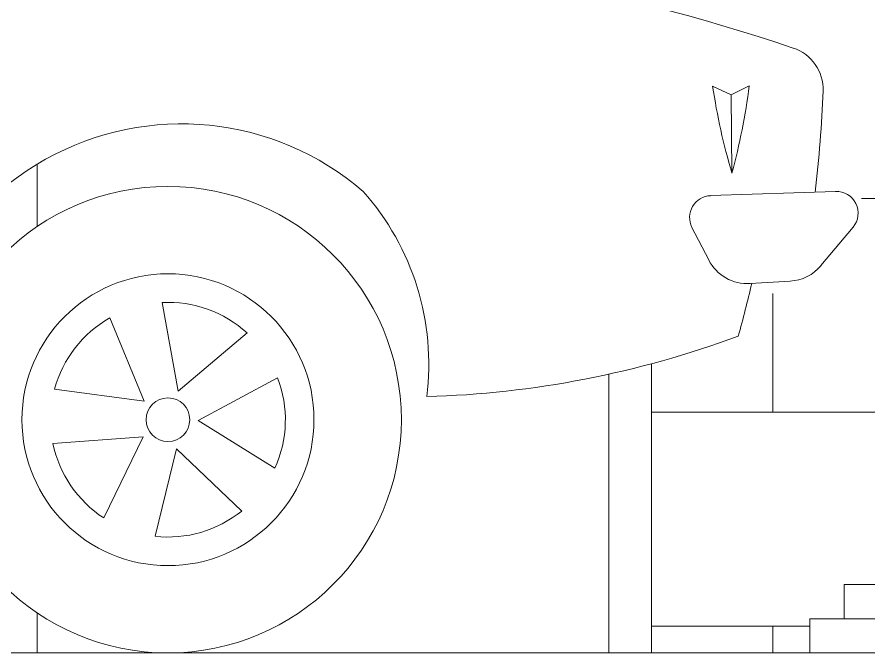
# Model space of a CAD drawing. Header units: millimetres. Extents: x 3614 to 12428, y -844 to 6844.
# Drawn here: x 5508.617 to 5509.613, y -473.775 to -473.032 of the extents above; entities that cross this region are included whole.
import ezdxf

# ---------------------------------------------------------------- set-up
doc = ezdxf.new("R2010")
doc.units = ezdxf.units.MM
doc.header["$LTSCALE"] = 40
doc.header["$MEASUREMENT"] = 0
doc.layers.add('E1', color=7, linetype='CONTINUOUS', lineweight=20)
doc.layers.add('Window', color=150, linetype='CONTINUOUS', lineweight=15)

# ---------------------------------------------------------------- blocks, each defined once
blk = doc.blocks.new('*U365')
at = {"layer": 'E1', "color": 1}
for p, q in [((180.366, 26.168), (187.511, 26.41)), ((186.677, 22.167), (188.511, 24.366)), ((179.298, 24.354), (180.253, 22.489)), ((182.623, 21.137), (184.914, 21.276))]:
    blk.add_line(p, q, dxfattribs=at)
at = {"layer": 'E1'}
for points in [[(181.582, 27.464), (181.532, 31.947), (180.481, 32.43)], [(181.582, 27.464), (181.532, 31.947), (182.572, 32.453)]]:
    blk.add_lwpolyline(points, dxfattribs=at)
for points in [[(148.991, 20.053), (149.912, 14.973), (153.851, 18.311, 0.199906)], [(142.847, 15.098), (147.963, 14.404), (146.006, 19.182, 0.199906)], [(155.603, 15.741), (151.056, 13.295), (155.448, 10.58, 0.199906)], [(145.661, 7.723), (147.902, 12.374), (142.754, 11.989, 0.199906)], [(153.545, 8.121), (149.814, 11.689), (148.589, 6.674, 0.199906)]]:
    blk.add_lwpolyline(points, format="xyb", close=True, dxfattribs=at)
for radius in [13.348, 8.351, 1.246]:
    blk.add_circle((149.329, 13.347), radius, dxfattribs=at)
at = {"layer": 'E1', "color": 1, "ltscale": 0.05}
for centre, radius, start, end in [((145.172, -84.885), 125.993, 71.52833, 102.12419), ((184.302, 32.253), 2.493, 357.932, 71.5283), ((116.554, 34.699), 70.285, 353.19423, 357.93203), ((150.096, 14.357), 15.918, 49.2263, 189.1528), ((149.403, 16.545), 14.843, 352.7285, 41.6613), ((114.248, 37.027), 70.285, 344.3985, 346.93849), ((162.473, 70.823), 56.181, 271.6865, 290.2774)]:
    blk.add_arc(centre, radius, start, end, dxfattribs=at)
at = {"layer": 'E1'}
for centre, radius, start, end in [((216.259, 37.756), 36.172, 188.4683, 196.5315), ((146.685, 36.983), 36.172, 344.7432, 352.8063), ((184.763, 23.764), 2.493, 273.4677, 320.1683)]:
    blk.add_arc(centre, radius, start, end, dxfattribs=at)
at = {"layer": 'E1', "color": 1}
for centre, radius, start, end in [((187.554, 25.164), 1.246, 320.1683, 91.939), ((180.408, 24.922), 1.246, 91.939, 207.109), ((182.472, 23.625), 2.493, 207.109, 273.4677)]:
    blk.add_arc(centre, radius, start, end, dxfattribs=at)

msp = doc.modelspace()

# ---------------------------------------------------------------- hatches: boundary and pattern name
at = {"layer": 'E1', "ltscale": 0.05}
h = msp.add_hatch(dxfattribs=at)
h.set_pattern_fill('BRICK', color=256)
h.set_pattern_definition([(0, (0, -27.99403), (0, 0.25), []), (90, (0, -27.99403), (-0.5, 0), [0.25, -0.25]), (90, (0.25, -27.99403), (-0.5, 0), [-0.25, 0.25])])
h.paths.add_polyline_path([(5509.35841, -470.68516), (5509.54341, -470.68516), (5509.54341, -470.72516), (5509.58341, -470.72516), (5509.58341, -470.76516), (5509.62341, -470.76516), (5509.62341, -473.13594), (5509.6171, -473.13496), (5509.60981, -473.12107), (5509.59741, -473.11127), (5509.57823, -473.09338), (5509.55392, -473.0844), (5509.48691, -473.05285), (5509.35841, -473.01857)])
h.paths.add_polyline_path([(5506.00341, -470.68516), (5505.81841, -470.68516), (5505.81841, -470.72516), (5505.77841, -470.72516), (5505.77841, -470.76516), (5505.73841, -470.76516), (5505.73841, -473.13594), (5505.74472, -473.13496), (5505.75201, -473.12107), (5505.76441, -473.11127), (5505.77165, -473.09338), (5505.77451, -473.04956), (5505.89979, -472.99966), (5506.00341, -472.97412)])
h.paths.add_polyline_path([(5509.35841, -473.77516), (5509.54341, -473.77516), (5509.54341, -473.73516), (5509.58341, -473.73516), (5509.58341, -473.69516), (5509.62341, -473.69516), (5509.62341, -473.13594), (5509.6171, -473.13496), (5509.61957, -473.15256), (5509.61443, -473.19886), (5509.59439, -473.2841), (5509.58757, -473.29536), (5509.55514, -473.32827), (5509.49851, -473.35572), (5509.46605, -473.40893), (5509.42966, -473.41454), (5509.41837, -473.41923), (5509.40119, -473.42469), (5509.37523, -473.43224), (5509.35841, -473.43702)])
h.paths.add_polyline_path([(5506.00341, -473.77516), (5505.81841, -473.77516), (5505.81841, -473.73516), (5505.77841, -473.73516), (5505.77841, -473.69516), (5505.73841, -473.69516), (5505.73841, -473.13594), (5505.74472, -473.13496), (5505.74224, -473.15256), (5505.74739, -473.19886), (5505.76742, -473.2841), (5505.77425, -473.29536), (5505.85496, -473.32827), (5505.88401, -473.35572), (5505.91647, -473.40893), (5505.93215, -473.43276), (5505.94781, -473.44966), (5505.96161, -473.45904), (5505.98659, -473.46832), (5506.00341, -473.47393)])

# ---------------------------------------------------------------- linework, layer by layer
at = {"layer": 'E1', "linetype": 'Continuous', "ltscale": 0.9}
for p, q in [((5509.89341, -473.69516), (5509.58341, -473.69516)), ((5509.58341, -473.69516), (5509.58341, -473.73516)), ((5509.93341, -473.73516), (5509.54341, -473.73516)), ((5509.54341, -473.73516), (5509.54341, -473.77516)), ((5504.94842, -473.77516), (5510.42842, -473.77516)), ((5509.93341, -473.77516), (5509.54341, -473.77516))]:
    msp.add_line(p, q, dxfattribs=at)
at = {"layer": 'Window', "ltscale": 0.05}
for p, q in [((5508.6407, -473.2035), (5508.6407, -473.27642)), ((5509.35841, -473.43702), (5509.35841, -473.77516)), ((5509.30841, -473.44919), (5509.30841, -473.77516)), ((5508.6407, -473.72842), (5508.6407, -473.77516))]:
    msp.add_line(p, q, dxfattribs=at)

# ---------------------------------------------------------------- block references
at = {"layer": 'E1', "xscale": 0.0204328647523902, "yscale": 0.0204328647523902, "zscale": 0.0204328647523902}
msp.add_blockref('*U365', (5505.74216, -473.77514), dxfattribs=at)

doc.saveas('drawing.dxf')
